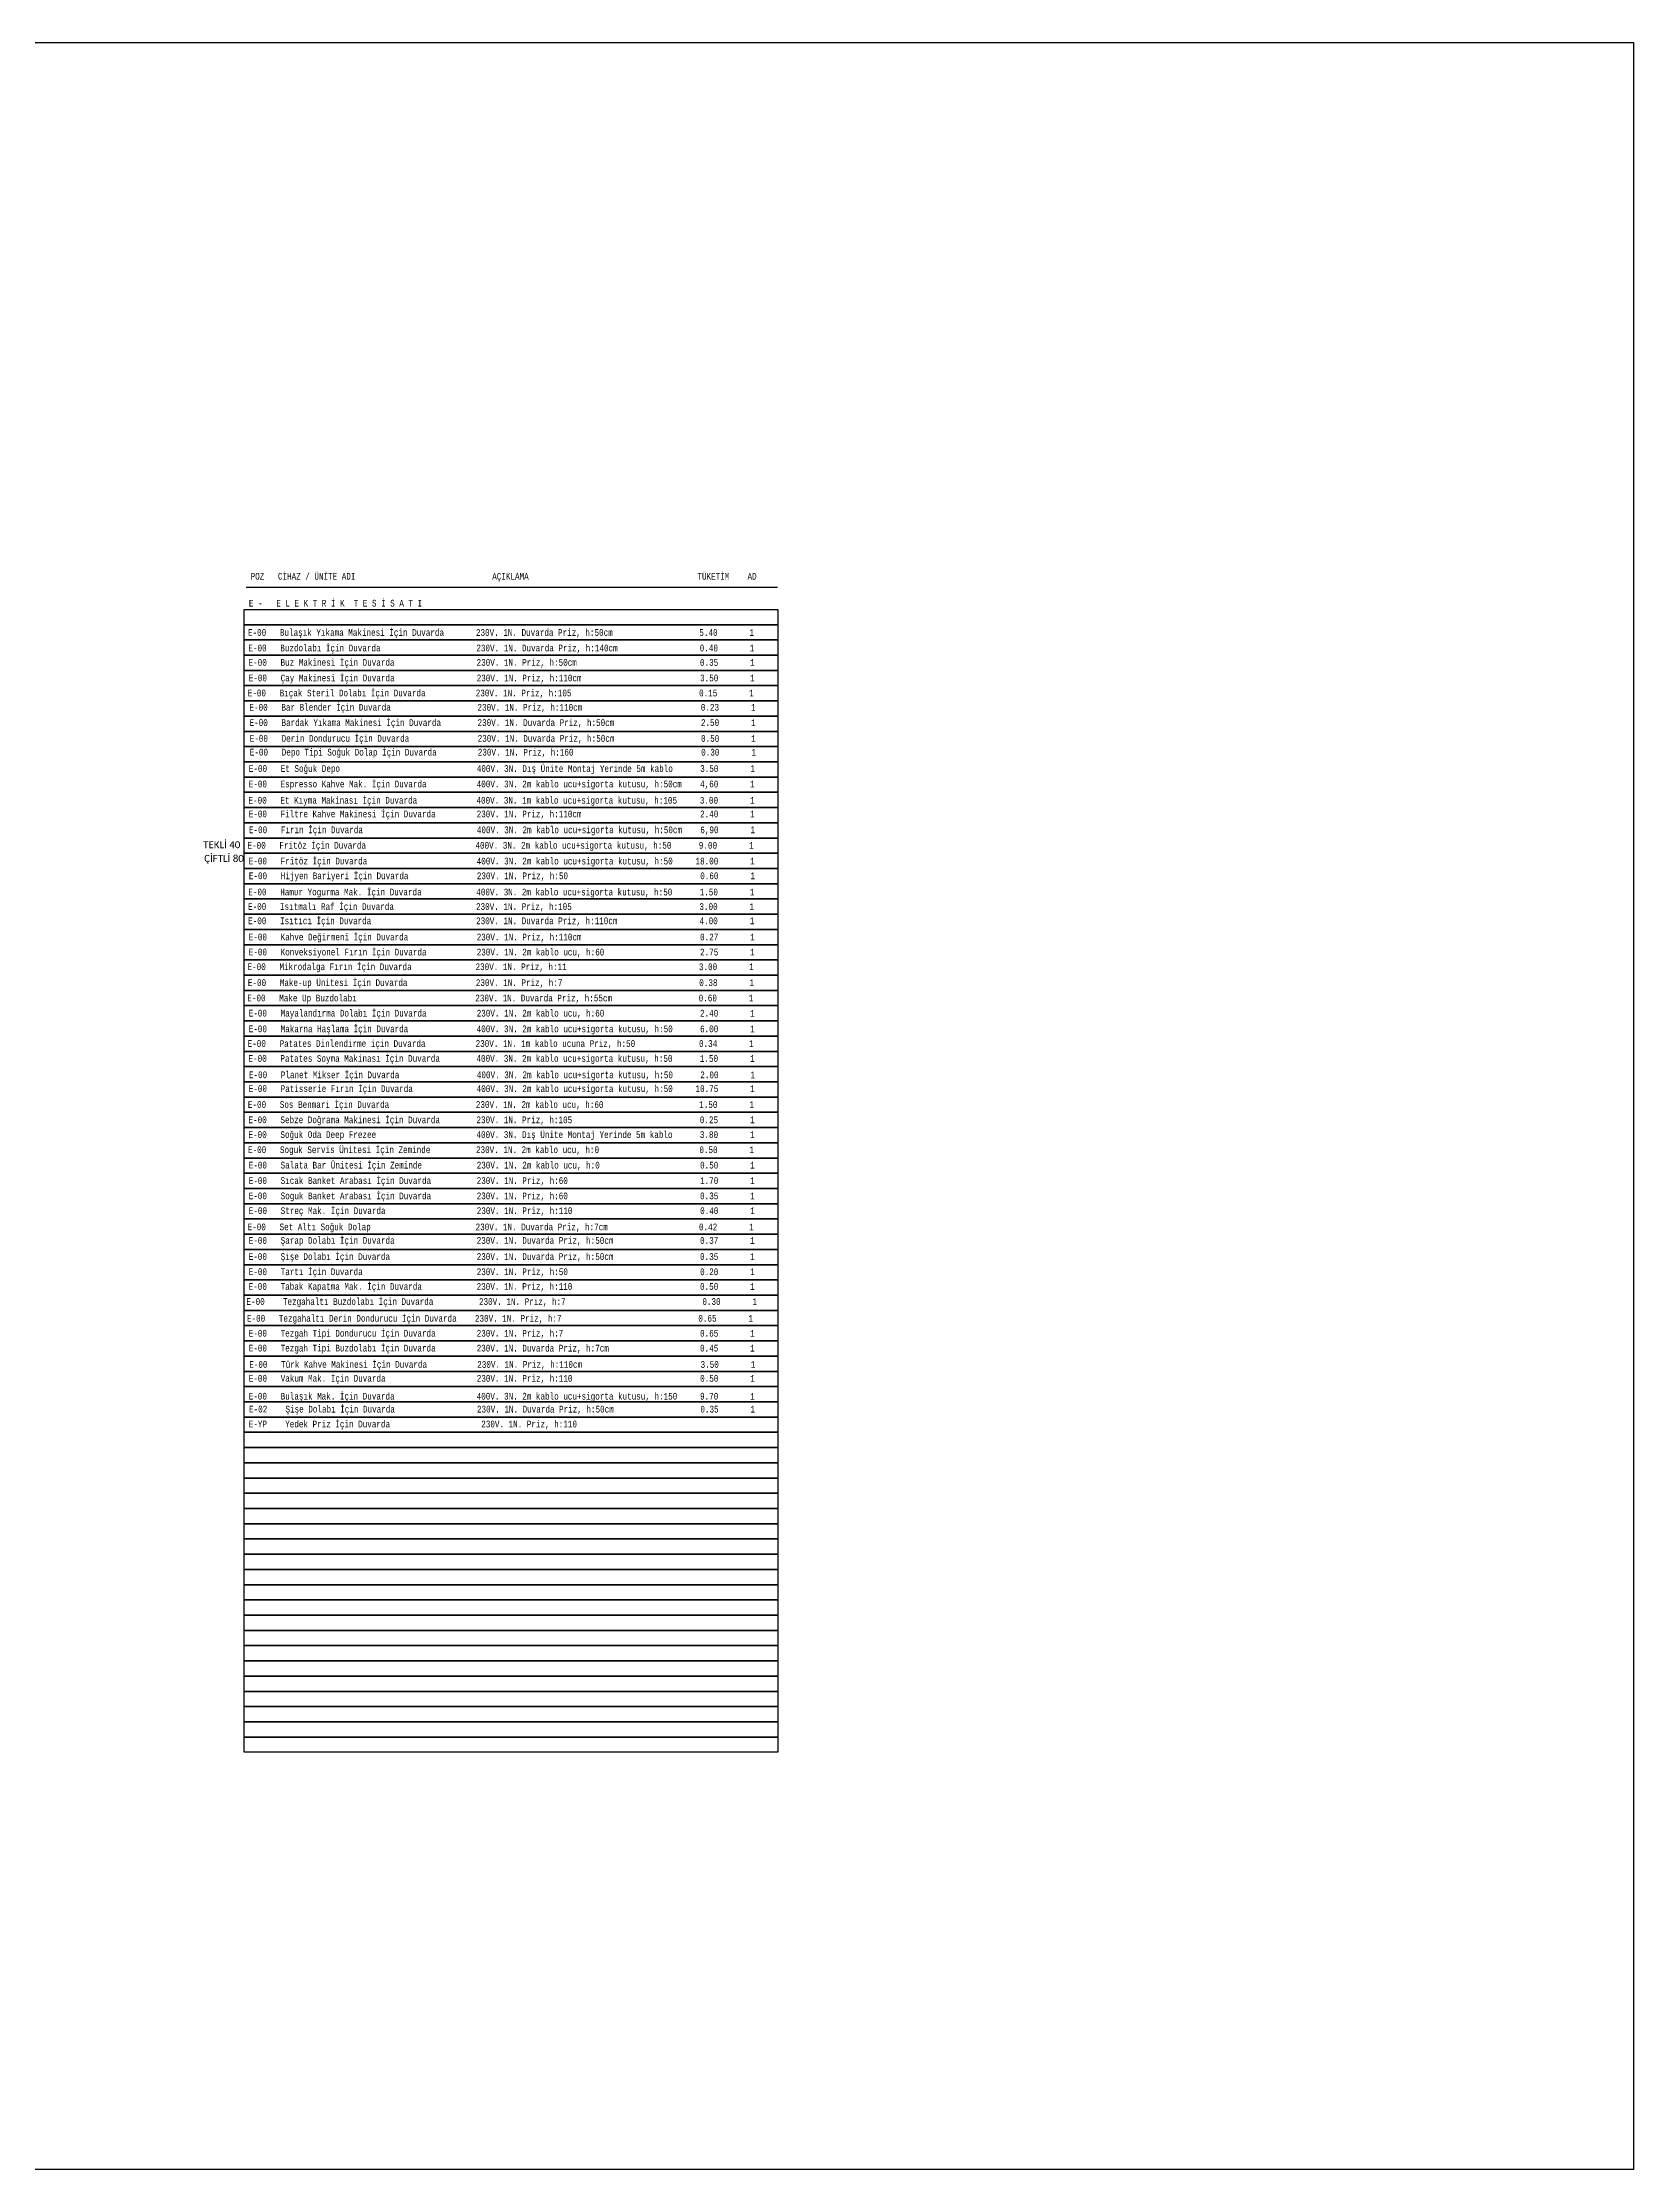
# Model space of a CAD drawing. Header units: millimetres. Extents: x -3516 to 33273, y -7531 to 724.
# Drawn here: x 14237 to 16324, y -3667 to -876 of the extents above; entities that cross this region are included whole.
import ezdxf

# ---------------------------------------------------------------- set-up
doc = ezdxf.new("R2010")
doc.units = ezdxf.units.MM
doc.layers.add('TES_ELK', color=230, linetype='Continuous')
doc.layers.add('TES_SU', color=150, linetype='Continuous')
doc.styles.add('antet', font='', dxfattribs={"width": 0.8})
doc.styles.add('text1', font='calibri.ttf')
doc.styles.get('antet').set_extended_font_data('Monospac821 BT')

# ---------------------------------------------------------------- blocks, each defined once
blk = doc.blocks.new('*U51')
at = {"layer": 'TES_ELK'}
blk.add_lwpolyline([(-10, -350), (-10, 350), (10, 350), (10, -350)], close=True, dxfattribs=at)
blk = doc.blocks.new('*U52')
at = {"layer": 'TES_ELK', "color": 0, "linetype": 'ByBlock', "lineweight": -2, "transparency": 16777216}
for p in [(-1480, 0), (-1460, 0), (-1440, 0), (-1420, 0), (-1400, 0), (-1380, 0), (-1360, 0), (-1340, 0), (-1320, 0), (-1300, 0), (-1280, 0), (-1260, 0), (-1240, 0), (-1220, 0), (-1200, 0), (-1180, 0), (-1160, 0), (-1140, 0), (-1120, 0), (-1100, 0), (-1080, 0), (-1060, 0), (-1040, 0), (-1020, 0), (-1000, 0), (-980, 0), (-960, 0), (-940, 0), (-920, 0), (-900, 0), (-880, 0), (-860, 0), (-840, 0), (-820, 0), (-800, 0), (-780, 0), (-760, 0), (-740, 0), (-720, 0), (-700, 0), (-680, 0), (-660, 0), (-640, 0), (-620, 0), (-600, 0), (-580, 0), (-560, 0), (-540, 0), (-520, 0), (-500, 0), (-480, 0), (-460, 0), (-440, 0), (-420, 0), (-400, 0), (-380, 0), (-360, 0), (-340, 0), (-320, 0), (-300, 0), (-280, 0), (-260, 0), (-240, 0), (-220, 0), (-200, 0), (-180, 0), (-160, 0), (-140, 0), (-120, 0), (-100, 0), (-80, 0), (-60, 0), (-40, 0), (-20, 0), (0, 0)]:
    blk.add_blockref('*U51', p, dxfattribs=at)

msp = doc.modelspace()

# ---------------------------------------------------------------- linework, layer by layer
msp.add_lwpolyline([(10124.236, -875.905), (16324.236, -875.905), (16324.236, -3667.462), (10124.236, -3667.462)])
at = {"layer": 'TES_SU', "linetype": 'Continuous', "elevation": 0}
msp.add_lwpolyline([(14504.001, -1590.601), (15201.137, -1590.652)], dxfattribs=at)

# ---------------------------------------------------------------- block references
at = {"layer": 'TES_ELK', "color": 3, "lineweight": 25, "rotation": 90.00000000000739}
msp.add_blockref('*U52', (14851.553, -1629.96), dxfattribs=at)

# ---------------------------------------------------------------- texts
at = {"char_height": 9.1552, "attachment_point": 1, "style": 'text1'}
for s, insert in [('TEKLİ 40', (14447.868, -1924.171)), ('ÇİFTLİ 80', (14449.111, -1942.207))]:
    msp.add_mtext_dynamic_manual_height_columns(s, width=858.71857, gutter_width=45.776, heights=[0], dxfattribs=dict(at, insert=insert))
at = {"layer": 'TES_ELK', "linetype": 'Continuous', "style": 'antet', "width": 0.8}
for s, height, p in [(' E -   E L E K T R İ K  T E S İ S A T I                                    ', 8.8245, (14501.753, -1616.172, 0)), (' E-00   Bulaşık Yıkama Makinesi İçin Duvarda       230V. 1N. Duvarda Priz, h:50cm                   5.40       1', 8.824501, (14500.594, -1654.585, 0)), (' E-00   Buzdolabı İçin Duvarda                     230V. 1N. Duvarda Priz, h:140cm                  0.40       1', 8.824501, (14501.087, -1674.962, 0)), (' E-00   Buz Makinesi İçin Duvarda                  230V. 1N. Priz, h:50cm                           0.35       1', 8.824501, (14501.415, -1693.884, 0)), (' E-00   Bıçak Steril Dolabı İçin Duvarda           230V. 1N. Priz, h:105                            0.15       1', 8.824501, (14500.277, -1733.987, 0)), (' E-00   Çay Makinesi İçin Duvarda                  230V. 1N. Priz, h:110cm                          3.50       1', 8.824501, (14501.553, -1714.326, 0)), (' E-00   Bar Blender İçin Duvarda                   230V. 1N. Priz, h:110cm                          0.23       1', 8.824501, (14502.52, -1752.784, 0)), (' E-00   Bardak Yıkama Makinesi İçin Duvarda        230V. 1N. Duvarda Priz, h:50cm                   2.50       1', 8.824501, (14502.661, -1772.862, 0)), (' E-00   Derin Dondurucu İçin Duvarda               230V. 1N. Duvarda Priz, h:50cm                   0.50       1', 8.824501, (14502.837, -1793.61, 0)), (' E-00   Depo Tipi Soğuk Dolap İçin Duvarda         230V. 1N. Priz, h:160                            0.30       1', 8.824501, (14502.987, -1811.724, 0)), (' E-00   Et Soğuk Depo                              400V. 3N. Dış Ünite Montaj Yerinde 5m kablo      3.50       1', 8.824501, (14501.702, -1833.171, 0)), (' E-00   Et Kıyma Makinası İçin Duvarda             400V. 3N. 1m kablo ucu+sigorta kutusu, h:105     3.00       1', 8.824501, (14501.259, -1874.826)), (' E-00   Espresso Kahve Mak. İçin Duvarda           400V. 3N. 2m kablo ucu+sigorta kutusu, h:50cm    4,60       1', 8.824501, (14501.548, -1853.469, 0)), (' E-00   Filtre Kahve Makinesi İçin Duvarda         230V. 1N. Priz, h:110cm                          2.40       1', 8.824501, (14501.55, -1892.759, 0)), (' E-00   Fritöz İçin Duvarda                        400V. 3N. 2m kablo ucu+sigorta kutusu, h:50      9.00       1', 8.824501, (14499.939, -1933.932, 0)), (' E-00   Fırın İçin Duvarda                         400V. 3N. 2m kablo ucu+sigorta kutusu, h:50cm    6,90       1', 8.824501, (14501.805, -1913.612, 0)), (' E-00   Fritöz İçin Duvarda                        400V. 3N. 2m kablo ucu+sigorta kutusu, h:50     18.00       1', 8.824501, (14501.553, -1954.614)), (' E-00   Hijyen Bariyeri İçin Duvarda               230V. 1N. Priz, h:50                             0.60       1', 8.824501, (14501.741, -1973.98, 0)), (' E-00   Isıtmalı Raf İçin Duvarda                  230V. 1N. Priz, h:105                            3.00       1', 8.824501, (14500.685, -2014.333, 0)), (' E-00   Hamur Yogurma Mak. İçin Duvarda            400V. 3N. 2m kablo ucu+sigorta kutusu, h:50      1.50       1', 8.824501, (14501.04, -1995.274)), (' E-00   Isıtıcı İçin Duvarda                       230V. 1N. Duvarda Priz, h:110cm                  4.00       1', 8.824501, (14500.816, -2033.05, 0)), (' E-00   Kahve Değirmeni İçin Duvarda               230V. 1N. Priz, h:110cm                          0.27       1', 8.824501, (14501.547, -2054.326, 0)), (' E-00   Konveksiyonel Fırın İçin Duvarda           230V. 1N. 2m kablo ucu, h:60                     2.75       1', 8.824501, (14501.553, -2074.07)), (' E-00   Mikrodalga Fırın İçin Duvarda              230V. 1N. Priz, h:11                             3.00       1', 8.824501, (14500.038, -2093.33, 0)), (' E-00   Make-up Ünitesi İçin Duvarda               230V. 1N. Priz, h:7                              0.38       1', 8.824501, (14500.456, -2114.152, 0)), (' E-00   Make Up Buzdolabı                          230V. 1N. Duvarda Priz, h:55cm                   0.60       1', 8.824501, (14499.729, -2134.37, 0)), (' E-00   Mayalandırma Dolabı İçin Duvarda           230V. 1N. 2m kablo ucu, h:60                     2.40       1', 8.824501, (14501.553, -2154.263)), (' E-00   Makarna Haşlama İçin Duvarda               400V. 3N. 2m kablo ucu+sigorta kutusu, h:50      6.00       1', 8.824501, (14501.553, -2174.836)), (' E-00   Patates Dinlendirme için Duvarda           230V. 1N. 1m kablo ucuna Priz, h:50              0.34       1', 8.824501, (14500.164, -2194.102, 0)), (' E-00   Patates Soyma Makinası İçin Duvarda        400V. 3N. 2m kablo ucu+sigorta kutusu, h:50      1.50       1', 8.824501, (14501.259, -2213.673)), (' E-00   Planet Mikser İçin Duvarda                 400V. 3N. 2m kablo ucu+sigorta kutusu, h:50      2.00       1', 8.824501, (14501.799, -2235.182)), (' E-00   Patisserie Fırın İçin Duvarda              400V. 3N. 2m kablo ucu+sigorta kutusu, h:50     10.75       1', 8.824501, (14501.553, -2253.303)), (' E-00   Sos Benmari İçin Duvarda                   230V. 1N. 2m kablo ucu, h:60                     1.50       1', 8.824501, (14500.456, -2274.171)), (' E-00   Sebze Doğrama Makinesi İçin Duvarda        230V. 1N. Priz, h:105                            0.25       1', 8.824501, (14501.259, -2294.219)), (' E-00   Soğuk Oda Deep Frezee                      400V. 3N. Dış Ünite Montaj Yerinde 5m kablo      3.80       1', 8.824501, (14501.259, -2313.61)), (' E-00   Soguk Servis Ünitesi İçin Zeminde          230V. 1N. 2m kablo ucu, h:0                      0.50       1', 8.824501, (14500.647, -2333.464, 0)), (' E-00   Salata Bar Ünitesi İçin Zeminde            230V. 1N. 2m kablo ucu, h:0                      0.50       1', 8.824501, (14501.553, -2353.71)), (' E-00   Sıcak Banket Arabası İçin Duvarda          230V. 1N. Priz, h:60                             1.70       1', 8.824501, (14501.553, -2374.001)), (' E-00   Soguk Banket Arabası İçin Duvarda          230V. 1N. Priz, h:60                             0.35       1', 8.824501, (14501.553, -2394.048)), (' E-00   Set Altı Soğuk Dolap                       230V. 1N. Duvarda Priz, h:7cm                    0.42       1', 8.824501, (14500.128, -2434.795, 0)), (' E-00   Streç Mak. İçin Duvarda                    230V. 1N. Priz, h:110                            0.40       1', 8.824501, (14501.625, -2413.516, 0)), (' E-00   Şarap Dolabı İçin Duvarda                  230V. 1N. Duvarda Priz, h:50cm                   0.37       1', 8.824501, (14501.553, -2452.541, 0)), (' E-00   Şişe Dolabı İçin Duvarda                   230V. 1N. Duvarda Priz, h:50cm                   0.35       1', 8.824501, (14501.551, -2473.686, 0)), (' E-00   Tartı İçin Duvarda                         230V. 1N. Priz, h:50                             0.20       1', 8.824501, (14501.595, -2493.634, 0)), (' E-00   Tabak Kapatma Mak. İçin Duvarda            230V. 1N. Priz, h:110                            0.50       1', 8.824501, (14501.479, -2512.932, 0)), (' E-00    Tezgahaltı Buzdolabı İçin Duvarda          230V. 1N. Priz, h:7                              0.30       1', 8.824501, (14498.601, -2532.716, 0)), (' E-00   Tezgahaltı Derin Dondurucu İçin Duvarda    230V. 1N. Priz, h:7                              0.65       1', 8.824501, (14499.236, -2554.797, 0)), (' E-00   Tezgah Tipi Dondurucu İçin Duvarda         230V. 1N. Priz, h:7                              0.65       1', 8.824501, (14501.553, -2574.367)), (' E-00   Tezgah Tipi Buzdolabı İçin Duvarda         230V. 1N. Duvarda Priz, h:7cm                    0.45       1', 8.824501, (14501.553, -2593.876, 0)), (' E-00   Vakum Mak. İçin Duvarda                    230V. 1N. Priz, h:110                            0.50       1', 8.824501, (14501.625, -2633.516, 0)), (' E-00   Türk Kahve Makinesi İçin Duvarda           230V. 1N. Priz, h:110cm                          3.50       1', 8.824501, (14502.237, -2615.285, 0)), (' E-00   Bulaşık Mak. İçin Duvarda                  400V. 3N. 2m kablo ucu+sigorta kutusu, h:150     9.70       1', 8.824501, (14501.553, -2656.987)), (' E-02    Şişe Dolabı İçin Duvarda                  230V. 1N. Duvarda Priz, h:50cm                   0.35       1', 8.824501, (14501.949, -2673.957, 0)), (' E-YP    Yedek Priz İçin Duvarda                    230V. 1N. Priz, h:110                                   ', 8.824501, (14501.553, -2693.507, 0))]:
    msp.add_text(s, height=height, rotation=359.995769, dxfattribs=at).set_placement(p)
at = {"layer": 'TES_SU', "linetype": 'Continuous', "style": 'antet', "width": 0.8}
msp.add_text(' POZ   CİHAZ / ÜNİTE ADI                              AÇIKLAMA                                     TÜKETİM    AD', height=8.824501, rotation=359.995769, dxfattribs=at).set_placement((14503.997, -1580.874, 0))

doc.saveas('drawing.dxf')
